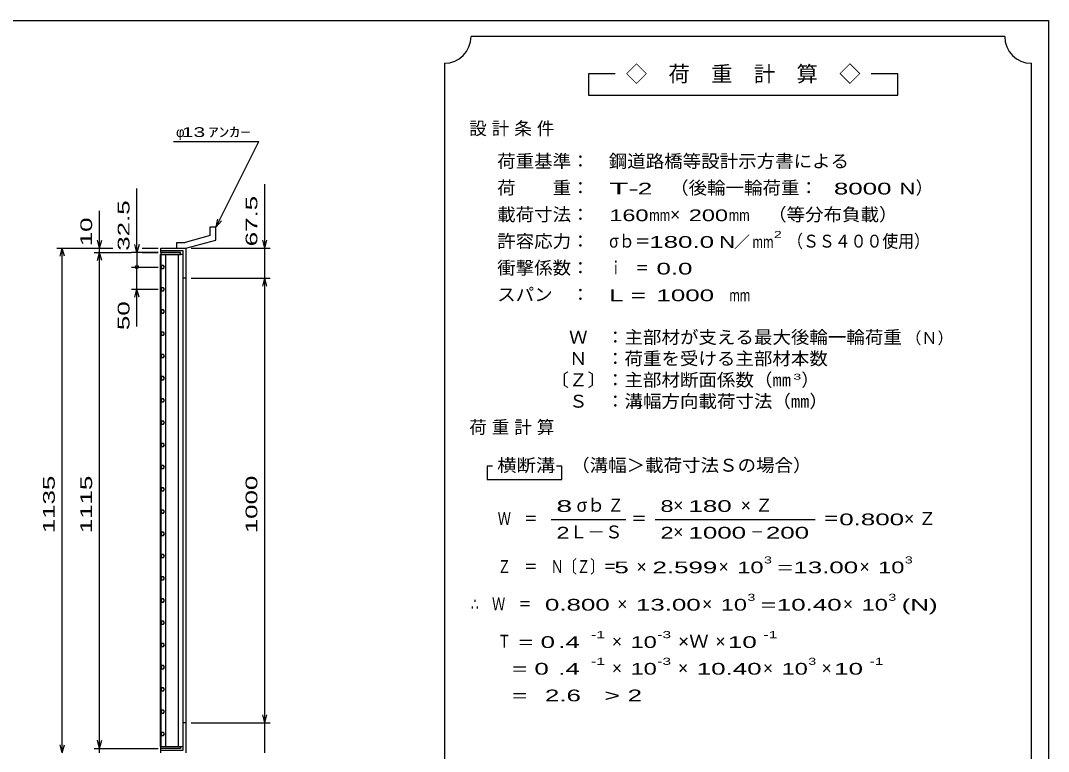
# Model space of a CAD drawing. Units: millimetres, scale not verified. Extents: x -2184 to 2083, y -1539 to 1258.
# Drawn here: x -228 to 2083, y -386 to 1258 of the extents above; entities that cross this region are included whole.
import ezdxf
from ezdxf.enums import TextEntityAlignment as Align

# ---------------------------------------------------------------- set-up
doc = ezdxf.new("R2010")
doc.units = ezdxf.units.MM
doc.header["$LTSCALE"] = 12
for name, color, linetype, lineweight in [('0_2', 150, 'Continuous', 25), ('16', 3, 'Continuous', 25), ('19', 6, 'Continuous', 25), ('22', 2, 'Continuous', 25)]:
    doc.layers.add(name, color=color, linetype=linetype, lineweight=lineweight)
doc.styles.add('ベクトル', font='')
doc.styles.get('ベクトル').set_extended_font_data('ベクトル')

msp = doc.modelspace()

# ---------------------------------------------------------------- linework, layer by layer
at = {"layer": '0_2'}
for p, q in [((-2068.8, 1258.2), (2083.2, 1258.2)), ((2083.2, 1258.2), (2083.2, -1381.8))]:
    msp.add_line(p, q, dxfattribs=at)
at = {"layer": '16'}
for p, q in [((86.8, -374.2), (86.8, 731.8)), ((86.8, 731.8), (87.5, 731.8)), ((131.5, 736.3), (87.5, 736.3)), ((87.5, 736.3), (87.5, 731.8)), ((87.5, 731.8), (131.5, 731.8)), ((87.5, 731.8), (87.5, -374.2)), ((137.5, 731.8), (87.5, 731.8)), ((98, 731.8), (98, -374.2)), ((127, -374.2), (127, 731.8)), ((131.5, 731.8), (131.5, 736.3)), ((137.5, -374.2), (137.5, 731.8)), ((89.48, 707.25), (87.5, 703.77)), ((87.5, 703.77), (89.52, 700.32)), ((93.48, 707.28), (89.48, 707.25)), ((89.52, 700.32), (93.52, 700.35)), ((95.5, 703.8), (93.48, 707.28)), ((93.52, 700.35), (95.5, 703.83)), ((89.48, 657.25), (87.5, 653.77)), ((87.5, 653.77), (89.52, 650.32)), ((93.48, 657.28), (89.48, 657.25)), ((89.52, 650.32), (93.52, 650.35)), ((95.5, 653.8), (93.48, 657.28)), ((93.52, 650.35), (95.5, 653.83)), ((89.48, 607.25), (87.5, 603.77)), ((87.5, 603.77), (89.52, 600.32)), ((93.48, 607.28), (89.48, 607.25)), ((95.5, 603.8), (93.48, 607.28)), ((93.52, 600.35), (95.5, 603.83)), ((89.52, 600.32), (93.52, 600.35)), ((89.48, 557.25), (87.5, 553.77)), ((93.48, 557.28), (89.48, 557.25)), ((95.5, 553.8), (93.48, 557.28)), ((87.5, 553.77), (89.52, 550.32)), ((89.52, 550.32), (93.52, 550.35)), ((93.52, 550.35), (95.5, 553.83)), ((89.48, 507.25), (87.5, 503.77)), ((87.5, 503.77), (89.52, 500.32)), ((93.48, 507.28), (89.48, 507.25)), ((89.52, 500.32), (93.52, 500.35)), ((95.5, 503.8), (93.48, 507.28)), ((93.52, 500.35), (95.5, 503.83)), ((89.48, 457.25), (87.5, 453.77)), ((87.5, 453.77), (89.52, 450.32)), ((93.48, 457.28), (89.48, 457.25)), ((89.52, 450.32), (93.52, 450.35)), ((95.5, 453.8), (93.48, 457.28)), ((93.52, 450.35), (95.5, 453.83)), ((89.48, 407.25), (87.5, 403.77)), ((87.5, 403.77), (89.52, 400.32)), ((93.48, 407.28), (89.48, 407.25)), ((89.52, 400.32), (93.52, 400.35)), ((95.5, 403.8), (93.48, 407.28)), ((93.52, 400.35), (95.5, 403.83)), ((89.48, 357.25), (87.5, 353.77)), ((87.5, 353.77), (89.52, 350.32)), ((93.48, 357.28), (89.48, 357.25)), ((89.52, 350.32), (93.52, 350.35)), ((95.5, 353.8), (93.48, 357.28)), ((93.52, 350.35), (95.5, 353.83)), ((89.48, 307.25), (87.5, 303.77)), ((87.5, 303.77), (89.52, 300.32)), ((93.48, 307.28), (89.48, 307.25)), ((95.5, 303.8), (93.48, 307.28)), ((93.52, 300.35), (95.5, 303.83)), ((89.52, 300.32), (93.52, 300.35)), ((89.48, 257.25), (87.5, 253.77)), ((93.48, 257.28), (89.48, 257.25)), ((95.5, 253.8), (93.48, 257.28)), ((87.5, 253.77), (89.52, 250.32)), ((89.52, 250.32), (93.52, 250.35)), ((93.52, 250.35), (95.5, 253.83)), ((89.48, 207.25), (87.5, 203.77)), ((87.5, 203.77), (89.52, 200.32)), ((93.48, 207.28), (89.48, 207.25)), ((89.52, 200.32), (93.52, 200.35)), ((95.5, 203.8), (93.48, 207.28)), ((93.52, 200.35), (95.5, 203.83)), ((89.48, 157.25), (87.5, 153.77)), ((87.5, 153.77), (89.52, 150.32)), ((93.48, 157.28), (89.48, 157.25)), ((89.52, 150.32), (93.52, 150.35)), ((95.5, 153.8), (93.48, 157.28)), ((93.52, 150.35), (95.5, 153.83)), ((89.48, 107.25), (87.5, 103.77)), ((87.5, 103.77), (89.52, 100.32)), ((93.48, 107.28), (89.48, 107.25)), ((89.52, 100.32), (93.52, 100.35)), ((95.5, 103.8), (93.48, 107.28)), ((93.52, 100.35), (95.5, 103.83)), ((89.48, 57.25), (87.5, 53.77)), ((87.5, 53.77), (89.52, 50.32)), ((93.48, 57.28), (89.48, 57.25)), ((89.52, 50.32), (93.52, 50.35)), ((95.5, 53.8), (93.48, 57.28)), ((93.52, 50.35), (95.5, 53.83)), ((89.48, 7.25), (87.5, 3.77)), ((87.5, 3.77), (89.52, 0.32)), ((93.48, 7.28), (89.48, 7.25)), ((89.52, 0.32), (93.52, 0.35)), ((95.5, 3.8), (93.48, 7.28)), ((93.52, 0.35), (95.5, 3.83)), ((89.48, -42.75), (87.5, -46.23)), ((93.48, -42.72), (89.48, -42.75)), ((95.5, -46.2), (93.48, -42.72)), ((93.52, -49.65), (95.5, -46.17)), ((87.5, -46.23), (89.52, -49.68)), ((89.52, -49.68), (93.52, -49.65)), ((89.48, -92.75), (87.5, -96.23)), ((87.5, -96.23), (89.52, -99.68)), ((93.48, -92.72), (89.48, -92.75)), ((89.52, -99.68), (93.52, -99.65)), ((95.5, -96.2), (93.48, -92.72)), ((93.52, -99.65), (95.5, -96.17)), ((89.48, -142.75), (87.5, -146.23)), ((87.5, -146.23), (89.52, -149.68)), ((93.48, -142.72), (89.48, -142.75)), ((89.52, -149.68), (93.52, -149.65)), ((95.5, -146.2), (93.48, -142.72)), ((93.52, -149.65), (95.5, -146.17)), ((89.48, -192.75), (87.5, -196.23)), ((87.5, -196.23), (89.52, -199.68)), ((93.48, -192.72), (89.48, -192.75)), ((89.52, -199.68), (93.52, -199.65)), ((95.5, -196.2), (93.48, -192.72)), ((93.52, -199.65), (95.5, -196.17)), ((89.48, -242.75), (87.5, -246.23)), ((87.5, -246.23), (89.52, -249.68)), ((93.48, -242.72), (89.48, -242.75)), ((89.52, -249.68), (93.52, -249.65)), ((95.5, -246.2), (93.48, -242.72)), ((93.52, -249.65), (95.5, -246.17)), ((89.48, -292.75), (87.5, -296.23)), ((87.5, -296.23), (89.52, -299.68)), ((93.48, -292.72), (89.48, -292.75)), ((89.52, -299.68), (93.52, -299.65)), ((95.5, -296.2), (93.48, -292.72)), ((93.52, -299.65), (95.5, -296.17)), ((89.48, -342.75), (87.5, -346.23)), ((87.5, -346.23), (89.52, -349.68)), ((93.48, -342.72), (89.48, -342.75)), ((95.5, -346.2), (93.48, -342.72)), ((93.52, -349.65), (95.5, -346.17)), ((89.52, -349.68), (93.52, -349.65)), ((87.5, -374.2), (86.8, -374.2)), ((87.5, -374.2), (131.5, -374.2)), ((87.5, -378.7), (87.5, -374.2)), ((87.5, -374.2), (137.5, -374.2)), ((131.5, -378.7), (87.5, -378.7)), ((131.5, -374.2), (131.5, -378.7))]:
    msp.add_line(p, q, dxfattribs=at)
at = {"layer": '19'}
for p, q in [((198.11, 794.42), (211.11, 794.42)), ((198.11, 774.4), (198.11, 794.42)), ((211.11, 764.42), (211.11, 794.42)), ((198.11, 774.4), (141.78, 759.31)), ((143.5, 746.3), (211.11, 764.42)), ((87.5, 736.3), (87.5, 746.3)), ((87.5, 746.3), (143.5, 746.3)), ((137.5, 740.3), (87.5, 740.3)), ((123.49, 759.31), (141.78, 759.31)), ((123.49, 746.31), (123.49, 759.31)), ((123.5, 746.3), (143.5, 746.3)), ((137.5, -382.7), (137.5, 740.3)), ((143.5, 746.3), (143.5, -388.7)), ((143.5, 678.8), (137.5, 678.8)), ((143.5, -321.2), (137.5, -321.2)), ((87.5, -388.7), (87.5, -378.7)), ((87.5, -382.7), (137.5, -382.7))]:
    msp.add_line(p, q, dxfattribs=at)
at = {"layer": '22', "color": 4}
for p, q in [((1984.8, 1222.2), (784.8, 1222.2)), ((724.8, 1162.2), (724.8, -697.8)), ((2044.8, -697.8), (2044.8, 1162.2)), ((1108.8, 1138.2), (1048.8, 1138.2)), ((1048.8, 1138.2), (1048.8, 1090.2)), ((1744.8, 1138.2), (1684.8, 1138.2)), ((1744.8, 1090.2), (1744.8, 1138.2)), ((1048.8, 1090.2), (1744.8, 1090.2)), ((115.5, 986.3), (307.5, 986.3)), ((211.5, 794.3), (307.5, 986.3)), ((33.5, 736.3), (33.5, 880.3)), ((321.1, 746.3), (321.1, 890.3)), ((-50.5, 746.3), (-50.5, 830.3)), ((211.5, 794.3), (215.1, 811.82)), ((211.5, 794.3), (223.5, 807.5)), ((-50.5, 746.3), (-55.3, 764.3)), ((-50.5, 746.3), (-45.7, 764.3)), ((321.1, 746.3), (316.3, 764.3)), ((321.1, 746.3), (325.9, 764.3)), ((-146.5, 746.3), (-20.5, 746.3)), ((-139.3, 728.3), (-134.5, 746.3)), ((-129.7, 728.3), (-134.5, 746.3)), ((-134.5, -388.7), (-134.5, 746.3)), ((-62.5, 746.3), (-20.5, 746.3)), ((-50.5, 736.3), (-50.5, 746.3)), ((33.5, 736.3), (28.7, 754.3)), ((38.3, 754.3), (33.5, 736.3)), ((45.5, 746.3), (81.5, 746.3)), ((45.5, 746.3), (81.5, 746.3)), ((155.5, 746.3), (333.1, 746.3)), ((321.1, 678.8), (321.1, 746.3)), ((-62.5, 736.3), (21.5, 736.3)), ((-55.3, 718.3), (-50.5, 736.3)), ((-45.7, 718.3), (-50.5, 736.3)), ((-50.5, -378.7), (-50.5, 736.3)), ((81.5, 736.3), (21.5, 736.3)), ((33.5, 736.3), (33.5, 703.8)), ((45.5, 736.3), (81.5, 736.3)), ((21.5, 703.8), (81.5, 703.8)), ((33.5, 653.8), (33.5, 703.8)), ((155.5, 678.8), (333.1, 678.8)), ((316.3, 660.8), (321.1, 678.8)), ((325.9, 660.8), (321.1, 678.8)), ((321.1, -321.2), (321.1, 678.8)), ((21.5, 653.8), (81.5, 653.8)), ((28.7, 635.8), (33.5, 653.8)), ((38.3, 635.8), (33.5, 653.8)), ((33.5, 569.8), (33.5, 653.8)), ((832.8, 256.2), (820.8, 256.2)), ((820.8, 256.2), (820.8, 226.2)), ((988.8, 256.2), (976.8, 256.2)), ((988.8, 226.2), (988.8, 256.2)), ((820.8, 226.2), (988.8, 226.2)), ((964.8, 136.2), (1132.8, 136.2)), ((1198.8, 136.2), (1558.8, 136.2)), ((155.5, -321.2), (333.1, -321.2)), ((321.1, -321.2), (316.3, -303.2)), ((321.1, -321.2), (325.9, -303.2)), ((321.1, -388.7), (321.1, -321.2)), ((-50.5, -378.7), (-55.3, -360.7)), ((-50.5, -378.7), (-45.7, -360.7)), ((-134.5, -388.7), (-139.3, -370.7)), ((-134.5, -388.7), (-129.7, -370.7)), ((-62.5, -378.7), (81.5, -378.7)), ((-50.5, -388.7), (-50.5, -378.7))]:
    msp.add_line(p, q, dxfattribs=at)
msp.add_circle((33.5, 703.8), 3.6, dxfattribs=at)
for centre, start, end in [((724.8, 1222.2), 270, 0), ((2044.8, 1222.2), 180, 270)]:
    msp.add_arc(centre, 60, start, end, dxfattribs=at)

# ---------------------------------------------------------------- texts
at = {"layer": '22', "style": 'ベクトル'}
for s, height, p in [('◇\u3000荷\u3000重\u3000計\u3000算\u3000◇', 35.19, (1132.8, 1138.2)), ('φ', 21.99, (121.5, 1007.3)), ('）', 29.03, (1784.4, 882)), ('×', 29.03, (1232.4, 822)), ('／', 26.39, (1375.8, 760.2)), ('（Ｎ）', 26.39, (1761.6, 544.2)), ('）', 29.03, (1527.6, 450)), ('σｂ', 29.03, (1022.4, 168)), ('×', 29.03, (1239.6, 168)), ('Ｌ－Ｓ', 29.03, (1006.8, 108)), ('×', 29.03, (1239.6, 108)), ('×', 29.03, (1156.8, 30)), ('×', 29.03, (1341.6, 30)), ('×', 29.03, (1658.4, 30)), ('×', 29.03, (1113.6, -54)), ('×', 29.03, (1304.4, -54)), ('×', 29.03, (1621.2, -54)), ('×', 29.03, (1101.6, -138)), ('×', 29.03, (1334.4, -138)), ('×', 29.03, (1101.6, -198)), ('×', 29.03, (1250.4, -198)), ('×', 29.03, (1441.2, -198)), ('×', 29.03, (1573.2, -198))]:
    msp.add_text(s, height=height, dxfattribs=at).set_placement(p, align=Align.MIDDLE_LEFT)
for s, height, width, p in [(' 13 ', 21.99, 1.6, (121.5, 1007.3)), ('ｱﾝｶｰ', 21.99, 1.6, (193.5, 1007.3)), ('荷重基準：\u3000', 29.03, 1.05, (843.6, 942)), ('鋼道路橋等設計示方書による', 29.03, 1.05, (1094.4, 942)), ('荷\u3000\u3000重：\u3000', 29.03, 1.05, (843.6, 882)), ('T-', 26.39, 2, (1095.6, 880.2)), (' 2 ', 26.39, 1.65, (1143.6, 880.2)), ('（後輪一輪荷重：', 29.03, 1.05, (1232.4, 882)), ('  8000', 26.39, 1.65, (1568.4, 880.2)), ('N', 26.39, 1.4, (1748.4, 880.2)), ('載荷寸法：\u3000', 29.03, 1.05, (843.6, 822)), ('160', 26.39, 1.5, (1095.6, 820.2)), ('200', 26.39, 1.5, (1274.4, 820.2)), ('\u3000（等分布負載）', 29.03, 1.05, (1411.2, 822)), ('mm', 26.39, 0.8, (1185.6, 820.2)), ('mm', 26.39, 0.8, (1364.4, 820.2)), ('許容応力：\u3000', 29.03, 1.05, (843.6, 762)), ('σｂ＝', 29.03, 0.9, (1095.6, 762)), ('180.0', 26.39, 1.65, (1185.6, 760.2)), ('N', 26.39, 1.4, (1342.8, 760.2)), ('mm', 26.39, 0.8, (1417.8, 760.2)), ('2', 15.84, 1.5, (1465.8, 777)), ('（ＳＳ４００使用）', 29.03, 0.9, (1495.8, 762)), ('衝撃係数：\u3000', 29.03, 1.05, (843.6, 702)), ('ｉ\u3000＝', 29.03, 0.75, (1095.6, 702)), (' 0.0', 26.39, 1.65, (1185.6, 700.2)), ('スパン\u3000：\u3000', 29.03, 1.05, (843.6, 642)), ('L =', 26.39, 1.65, (1095.6, 640.2)), (' 1000 ', 26.39, 1.65, (1185.6, 640.2)), ('mm', 26.39, 0.8, (1365.6, 640.2)), ('\u3000Ｗ\u3000：主部材が支える最大後輪一輪荷重', 29.03, 1.05, (963.6, 546)), ('\u3000Ｎ\u3000：荷重を受ける主部材本数', 29.03, 1.05, (963.6, 498)), ('〔Ｚ〕：主部材断面係数（㎜', 29.03, 1.05, (963.6, 450)), ('3', 13.2, 1.8, (1509.6, 457.2)), ('\u3000Ｓ\u3000：溝幅方向載荷寸法（㎜）', 29.03, 1.05, (963.6, 402)), ('\u3000（溝幅＞載荷寸法Ｓの場合）', 29.03, 1.05, (968.4, 258)), ('横断溝', 29.03, 1.1, (843.6, 258)), ('8', 26.39, 1.8, (976.8, 166.2)), ('Ｚ', 29.03, 0.9, (1092, 168)), ('8', 26.39, 1.5, (1210.8, 166.2)), (' 180 ', 26.39, 1.65, (1257.6, 166.2)), ('Ｗ\u3000＝', 29.03, 0.75, (844.8, 138)), ('＝', 29.03, 0.9, (1144.8, 138)), ('＝', 29.03, 0.9, (1576.8, 138)), ('0.800', 26.39, 1.65, (1612.8, 136.2)), ('2', 26.39, 1.5, (976.8, 106.2)), ('2', 26.39, 1.5, (1210.8, 106.2)), (' 1000 ', 26.39, 1.65, (1257.6, 106.2)), (' 200 ', 26.39, 1.65, (1431.6, 106.2)), ('－', 29.03, 0.75, (1413.6, 108)), ('Ｚ\u3000＝\u3000Ｎ〔Ｚ〕＝', 29.03, 0.75, (844.8, 30)), ('3', 15.84, 1.5, (1443.6, 45)), ('3', 15.84, 1.5, (1760.4, 45)), (' 5 ', 26.39, 1.65, (1090.8, 28.2)), ('2.599', 26.39, 1.65, (1192.8, 28.2)), ('10', 26.39, 1.5, (1383.6, 28.2)), ('=', 26.39, 1.7, (1473.6, 28.2)), ('13.00', 26.39, 1.65, (1509.6, 28.2)), ('10', 26.39, 1.5, (1700.4, 28.2)), ('∴\u3000Ｗ\u3000＝', 29.03, 0.75, (784.8, -54)), (' 0.800', 26.39, 1.65, (934.8, -55.8)), ('13.00', 26.39, 1.65, (1155.6, -55.8)), ('10', 26.39, 1.5, (1346.4, -55.8)), ('3', 15.84, 1.5, (1406.4, -39)), ('10.40', 26.39, 1.65, (1472.4, -55.8)), ('10', 26.39, 1.5, (1663.2, -55.8)), ('3', 15.84, 1.5, (1723.2, -39)), ('(N)', 26.39, 1.65, (1753.2, -55.8)), ('=', 26.39, 1.7, (1436.4, -55.8)), ('-1', 15.84, 1.65, (1054.8, -123)), ('-3', 15.84, 1.65, (1203.6, -123)), ('-1', 15.84, 1.65, (1442.4, -123)), ('Ｔ', 29.03, 0.75, (844.8, -138)), (' = 0', 26.39, 1.65, (874.8, -139.8)), (' .4 ', 26.39, 1.65, (964.8, -139.8)), ('10', 26.39, 1.5, (1143.6, -139.8)), ('×Ｗ', 29.03, 1.1, (1250.4, -138)), (' 10 ', 26.39, 1.65, (1346.4, -139.8)), ('-1', 15.84, 1.65, (1054.8, -183)), ('-3', 15.84, 1.65, (1203.6, -183)), ('3', 15.84, 1.5, (1543.2, -183)), ('-1', 15.84, 1.65, (1681.2, -183)), ('  = 0', 26.39, 1.65, (844.8, -199.8)), (' .4 ', 26.39, 1.65, (964.8, -199.8)), ('10', 26.39, 1.5, (1143.6, -199.8)), ('10.40', 26.39, 1.65, (1292.4, -199.8)), ('10', 26.39, 1.5, (1483.2, -199.8)), (' 10 ', 26.39, 1.65, (1585.2, -199.8)), ('  =', 26.39, 1.65, (844.8, -259.8)), (' 2.6', 26.39, 1.65, (934.8, -259.8)), ('>', 26.39, 1.7, (1084.8, -259.8)), (' 2 ', 26.39, 1.65, (1120.8, -259.8))]:
    msp.add_text(s, height=height, dxfattribs=dict(at, width=width)).set_placement(p, align=Align.MIDDLE_LEFT)
at = {"layer": '22', "style": 'ベクトル', "width": 1.65}
for s, p in [(' 67.5 ', (291.1, 734.3)), (' 32.5 ', (3.5, 724.3)), (' 10 ', (-80.5, 734.3)), (' 50 ', (3.5, 545.8)), (' 1135 ', (-164.5, 88.8)), (' 1115 ', (-80.5, 88.8)), (' 1000 ', (291.1, 88.8))]:
    msp.add_text(s, height=26.39, rotation=90, dxfattribs=at).set_placement(p, align=Align.MIDDLE_LEFT)
at = {"layer": '22', "char_height": 29.03, "attachment_point": 4, "style": 'ベクトル'}
for s, insert in [('\\T1.28;設計条件', (780.6, 1014)), ('\\T1.28;荷重計算', (780.6, 342)), ('\\T1.42;×Ｚ', (1391.4, 168)), ('\\T1.42;×Ｚ', (1758.6, 138))]:
    msp.add_mtext(s, dxfattribs=dict(at, insert=insert))

doc.saveas('drawing.dxf')
